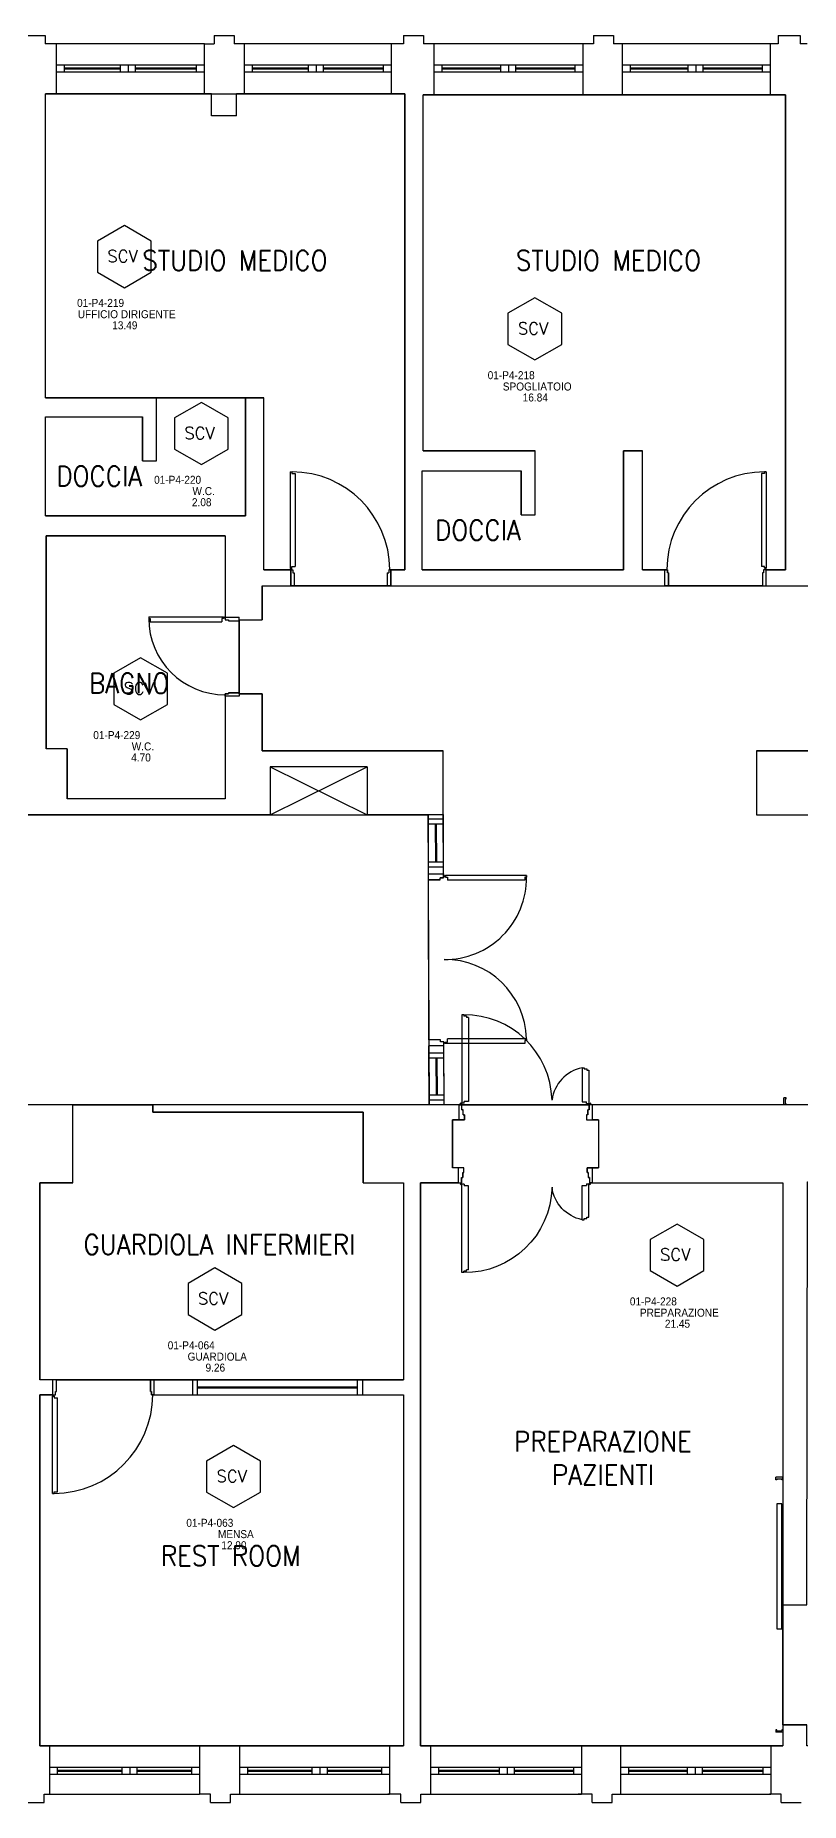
# Model space of a CAD drawing. Header units: inches. Extents: x 16420 to 16611, y 92341 to 92416.
# Drawn here: x 16575.23 to 16582.88, y 92340.51 to 92358.18 of the extents above; entities that cross this region are included whole.
import ezdxf
from ezdxf.enums import TextEntityAlignment as Align

# ---------------------------------------------------------------- set-up
doc = ezdxf.new("R2010")
doc.units = ezdxf.units.IN
doc.header["$LTSCALE"] = 50
doc.header["$MEASUREMENT"] = 0
doc.linetypes.add('NASCOSTA2', pattern=[0.1875, 0.125, -0.0625])
for name, color, linetype in [('A-LOCALI', 7, 'Continuous'), ('AA-CodiceVano', 7, 'Continuous'), ('GMM_DEST.USO', 50, 'Continuous'), ('PIANTA', 7, 'Continuous'), ('RM', 191, 'Continuous')]:
    doc.layers.add(name, color=color, linetype=linetype)
doc.styles.add('ARIAL', font='arial.ttf')
doc.styles.add('ARTECO', font='romans.shx', dxfattribs={"width": 0.9})
doc.styles.get("Standard").update_dxf_attribs({"font": 'txt.shx'})

# ---------------------------------------------------------------- blocks, each defined once
blk = doc.blocks.new('MFM_COD_VANO')
at = {"layer": 'A-LOCALI'}
for p, q in [((0, 0.621), (-0.269, 0.466)), ((0.269, 0.466), (0, 0.621)), ((-0.269, 0.466), (-0.269, 0.155)), ((0.269, 0.155), (0.269, 0.466)), ((-0.269, 0.155), (0, 0)), ((0, 0), (0.269, 0.155))]:
    blk.add_line(p, q, dxfattribs=at)
blk.add_text('SCV', height=0.12, dxfattribs=at).set_placement((-0.17, 0.255))
at = {"layer": 'A-LOCALI', "flags": 9}
for tag in ['MFM_NAME', 'MFM_COD_COMPLESSO', 'MFM_COD_EDIFICIO', 'MFM_COD_PIANO', 'MFM_COD_MACROAREA', 'MFM_ZONA', 'MFM_REPARTO']:
    blk.add_attdef(tag, (-0.084, 0.188), '', height=0.005, dxfattribs=at)
blk.add_attdef('MFM_ALTEZZA', text='', height=0.005, dxfattribs=at).set_placement((-0.057, 0.188), align=Align.CENTER)
at = {"layer": 'A-LOCALI', "style": 'ARIAL', "width": 0.9, "flags": 8}
for tag, p in [('MFM_COD_UT', (-0.026, -0.078)), ('MFM_DESTINAZIONE_USO', (0.023, -0.306)), ('MFM_SUPERFICIE', (0.004, -0.416))]:
    blk.add_attdef(tag, text='', height=0.08, dxfattribs=at).set_placement(p, align=Align.CENTER)
at = {"layer": 'A-LOCALI', "style": 'ARIAL', "width": 0.9}
for tag, p, height, flags in [('MFM_COD_LOCALE', (-0.472, -0.192), 0.08, 8), ('MFM_COD_SCHEDA', (-0.275, -0.483), 0.04, 9)]:
    blk.add_attdef(tag, p, '', height=height, dxfattribs=dict(at, flags=flags))

msp = doc.modelspace()

# ---------------------------------------------------------------- linework, layer by layer
at = {"layer": 'PIANTA', "color": 0}
for p, q in [((16575.131, 92358.179), (16575.331, 92358.179)), ((16575.331, 92358.179), (16575.331, 92358.093)), ((16575.444, 92358.093), (16575.331, 92358.093)), ((16576.924, 92358.093), (16575.444, 92358.093)), ((16575.444, 92357.596), (16575.444, 92358.093)), ((16576.924, 92357.596), (16576.924, 92358.093)), ((16576.924, 92358.093), (16577.019, 92358.093)), ((16577.019, 92358.179), (16577.219, 92358.179)), ((16577.019, 92358.179), (16577.019, 92358.093)), ((16577.219, 92358.179), (16577.219, 92358.093)), ((16577.324, 92358.093), (16577.219, 92358.093)), ((16577.324, 92357.596), (16577.324, 92358.093)), ((16578.792, 92358.093), (16577.324, 92358.093)), ((16578.91, 92358.093), (16578.792, 92358.093)), ((16578.792, 92357.596), (16578.792, 92358.093)), ((16578.91, 92358.179), (16579.11, 92358.179)), ((16578.91, 92358.179), (16578.91, 92358.093)), ((16579.11, 92358.179), (16579.11, 92358.093)), ((16579.219, 92358.093), (16579.11, 92358.093)), ((16580.709, 92358.093), (16579.219, 92358.093)), ((16579.219, 92357.586), (16579.219, 92358.093)), ((16580.709, 92357.586), (16580.709, 92358.093)), ((16580.809, 92358.093), (16580.709, 92358.093)), ((16580.809, 92358.179), (16581.009, 92358.179)), ((16580.809, 92358.179), (16580.809, 92358.093)), ((16581.009, 92358.179), (16581.009, 92358.093)), ((16581.099, 92358.093), (16581.009, 92358.093)), ((16582.579, 92358.093), (16581.099, 92358.093)), ((16581.099, 92357.586), (16581.099, 92358.093)), ((16582.579, 92357.586), (16582.579, 92358.093)), ((16582.655, 92358.093), (16582.579, 92358.093)), ((16582.655, 92358.179), (16582.875, 92358.179)), ((16582.655, 92358.179), (16582.655, 92358.093)), ((16582.875, 92358.179), (16582.875, 92358.093)), ((16582.947, 92358.093), (16582.875, 92358.093)), ((16575.444, 92357.886), (16576.924, 92357.886)), ((16575.444, 92357.816), (16576.924, 92357.816)), ((16575.524, 92357.816), (16575.524, 92357.886)), ((16575.524, 92357.856), (16576.082, 92357.856)), ((16575.524, 92357.846), (16576.082, 92357.846)), ((16576.082, 92357.816), (16576.082, 92357.886)), ((16576.162, 92357.816), (16576.162, 92357.886)), ((16576.232, 92357.816), (16576.232, 92357.886)), ((16576.232, 92357.856), (16576.844, 92357.856)), ((16576.232, 92357.846), (16576.844, 92357.846)), ((16576.844, 92357.816), (16576.844, 92357.886)), ((16577.324, 92357.886), (16578.792, 92357.886)), ((16577.324, 92357.816), (16578.792, 92357.816)), ((16577.404, 92357.816), (16577.404, 92357.886)), ((16577.404, 92357.856), (16577.962, 92357.856)), ((16577.404, 92357.846), (16577.962, 92357.846)), ((16577.962, 92357.816), (16577.962, 92357.886)), ((16578.042, 92357.816), (16578.042, 92357.886)), ((16578.112, 92357.816), (16578.112, 92357.886)), ((16578.112, 92357.856), (16578.712, 92357.856)), ((16578.112, 92357.846), (16578.712, 92357.846)), ((16578.712, 92357.816), (16578.712, 92357.886)), ((16579.219, 92357.886), (16580.709, 92357.886)), ((16579.219, 92357.816), (16580.709, 92357.816)), ((16579.299, 92357.816), (16579.299, 92357.886)), ((16579.299, 92357.856), (16579.883, 92357.856)), ((16579.299, 92357.846), (16579.883, 92357.846)), ((16579.883, 92357.816), (16579.883, 92357.886)), ((16579.963, 92357.816), (16579.963, 92357.886)), ((16580.033, 92357.816), (16580.033, 92357.886)), ((16580.033, 92357.856), (16580.629, 92357.856)), ((16580.033, 92357.846), (16580.629, 92357.846)), ((16580.629, 92357.816), (16580.629, 92357.886)), ((16581.099, 92357.886), (16582.579, 92357.886)), ((16581.099, 92357.816), (16582.579, 92357.816)), ((16581.179, 92357.816), (16581.179, 92357.886)), ((16581.179, 92357.856), (16581.758, 92357.856)), ((16581.179, 92357.846), (16581.758, 92357.846)), ((16581.758, 92357.816), (16581.758, 92357.886)), ((16581.838, 92357.816), (16581.838, 92357.886)), ((16581.908, 92357.816), (16581.908, 92357.886)), ((16581.908, 92357.856), (16582.499, 92357.856)), ((16581.908, 92357.846), (16582.499, 92357.846)), ((16582.499, 92357.816), (16582.499, 92357.886)), ((16575.444, 92357.596), (16575.334, 92357.596)), ((16575.334, 92354.556), (16575.334, 92357.596)), ((16576.924, 92357.596), (16575.444, 92357.596)), ((16576.994, 92357.596), (16576.924, 92357.596)), ((16576.994, 92357.376), (16576.994, 92357.596)), ((16577.324, 92357.596), (16577.244, 92357.596)), ((16577.244, 92357.376), (16577.244, 92357.596)), ((16578.792, 92357.596), (16577.324, 92357.596)), ((16578.924, 92357.596), (16578.792, 92357.596)), ((16578.924, 92352.836), (16578.924, 92357.596)), ((16579.219, 92357.586), (16579.109, 92357.586)), ((16579.109, 92354.026), (16579.109, 92357.586)), ((16580.709, 92357.586), (16579.219, 92357.586)), ((16581.099, 92357.586), (16580.709, 92357.586)), ((16582.579, 92357.586), (16581.099, 92357.586)), ((16582.729, 92357.586), (16582.579, 92357.586)), ((16582.729, 92352.836), (16582.729, 92357.586)), ((16577.244, 92357.376), (16576.994, 92357.376)), ((16575.334, 92354.556), (16576.444, 92354.556)), ((16576.444, 92353.926), (16576.444, 92354.556)), ((16577.334, 92354.556), (16577.514, 92354.556)), ((16577.334, 92353.376), (16577.334, 92354.556)), ((16577.514, 92352.836), (16577.514, 92354.556)), ((16575.334, 92353.376), (16575.334, 92354.366)), ((16575.334, 92354.366), (16576.304, 92354.366)), ((16576.304, 92353.926), (16576.304, 92354.366)), ((16576.304, 92353.926), (16576.444, 92353.926)), ((16579.109, 92354.026), (16580.229, 92354.026)), ((16580.229, 92353.386), (16580.229, 92354.026)), ((16581.109, 92352.836), (16581.109, 92354.026)), ((16581.109, 92354.026), (16581.299, 92354.026)), ((16581.299, 92352.836), (16581.299, 92354.026)), ((16577.78, 92353.815), (16577.78, 92352.853)), ((16577.78, 92353.815), (16577.797, 92353.815)), ((16577.797, 92353.815), (16577.797, 92353.798)), ((16577.797, 92353.798), (16577.829, 92353.798)), ((16577.829, 92353.798), (16577.829, 92352.869)), ((16579.099, 92352.836), (16579.099, 92353.826)), ((16579.099, 92353.826), (16580.089, 92353.826)), ((16580.089, 92353.386), (16580.089, 92353.826)), ((16582.489, 92353.798), (16582.489, 92352.869)), ((16582.521, 92353.798), (16582.489, 92353.798)), ((16582.538, 92353.815), (16582.521, 92353.815)), ((16582.521, 92353.815), (16582.521, 92353.798)), ((16582.538, 92353.815), (16582.538, 92352.853)), ((16575.334, 92353.376), (16577.334, 92353.376)), ((16580.089, 92353.386), (16580.229, 92353.386)), ((16577.129, 92353.176), (16575.339, 92353.176)), ((16575.339, 92353.176), (16575.339, 92351.046)), ((16577.129, 92353.176), (16577.129, 92352.361)), ((16577.514, 92352.836), (16577.784, 92352.836)), ((16577.78, 92352.853), (16577.796, 92352.853)), ((16577.784, 92352.836), (16577.804, 92352.836)), ((16577.784, 92352.836), (16577.784, 92352.676)), ((16577.796, 92352.869), (16577.829, 92352.869)), ((16577.796, 92352.853), (16577.796, 92352.869)), ((16577.804, 92352.836), (16577.804, 92352.803)), ((16577.804, 92352.803), (16577.819, 92352.803)), ((16577.819, 92352.803), (16577.819, 92352.676)), ((16578.749, 92352.803), (16578.764, 92352.803)), ((16578.749, 92352.803), (16578.749, 92352.676)), ((16578.764, 92352.836), (16578.764, 92352.803)), ((16578.784, 92352.836), (16578.764, 92352.836)), ((16578.784, 92352.676), (16578.784, 92352.836)), ((16578.784, 92352.836), (16578.924, 92352.836)), ((16579.099, 92352.836), (16581.109, 92352.836)), ((16581.299, 92352.836), (16581.524, 92352.836)), ((16581.524, 92352.676), (16581.524, 92352.836)), ((16581.524, 92352.836), (16581.549, 92352.836)), ((16581.549, 92352.836), (16581.549, 92352.803)), ((16581.559, 92352.803), (16581.549, 92352.803)), ((16581.559, 92352.803), (16581.559, 92352.676)), ((16582.521, 92352.869), (16582.489, 92352.869)), ((16582.499, 92352.803), (16582.499, 92352.676)), ((16582.509, 92352.803), (16582.499, 92352.803)), ((16582.509, 92352.836), (16582.509, 92352.803)), ((16582.534, 92352.836), (16582.509, 92352.836)), ((16582.521, 92352.853), (16582.521, 92352.869)), ((16582.538, 92352.853), (16582.521, 92352.853)), ((16582.534, 92352.836), (16582.534, 92352.676)), ((16582.534, 92352.836), (16582.729, 92352.836)), ((16577.499, 92352.676), (16577.499, 92352.336)), ((16577.499, 92352.676), (16577.784, 92352.676)), ((16577.819, 92352.676), (16577.784, 92352.676)), ((16578.749, 92352.676), (16578.784, 92352.676)), ((16578.784, 92352.676), (16581.524, 92352.676)), ((16581.559, 92352.676), (16581.524, 92352.676)), ((16582.499, 92352.676), (16582.534, 92352.676)), ((16582.534, 92352.676), (16582.959, 92352.676)), ((16576.365, 92352.365), (16577.113, 92352.365)), ((16576.365, 92352.365), (16576.365, 92352.348)), ((16576.365, 92352.348), (16576.381, 92352.348)), ((16576.381, 92352.348), (16576.381, 92352.316)), ((16576.381, 92352.316), (16577.096, 92352.316)), ((16577.096, 92352.349), (16577.096, 92352.316)), ((16577.113, 92352.349), (16577.096, 92352.349)), ((16577.113, 92352.365), (16577.113, 92352.349)), ((16577.129, 92352.361), (16577.129, 92352.336)), ((16577.129, 92352.361), (16577.269, 92352.361)), ((16577.129, 92352.336), (16577.162, 92352.336)), ((16577.162, 92352.336), (16577.162, 92352.326)), ((16577.162, 92352.326), (16577.269, 92352.326)), ((16577.269, 92352.336), (16577.269, 92352.361)), ((16577.269, 92352.336), (16577.499, 92352.336)), ((16577.269, 92352.326), (16577.269, 92352.336)), ((16577.129, 92351.596), (16577.162, 92351.596)), ((16577.129, 92351.571), (16577.129, 92351.596)), ((16577.129, 92351.571), (16577.129, 92350.546)), ((16577.269, 92351.571), (16577.129, 92351.571)), ((16577.162, 92351.606), (16577.162, 92351.596)), ((16577.162, 92351.606), (16577.269, 92351.606)), ((16577.269, 92351.606), (16577.269, 92351.596)), ((16577.269, 92351.596), (16577.499, 92351.596)), ((16577.269, 92351.596), (16577.269, 92351.571)), ((16577.499, 92351.596), (16577.499, 92351.026)), ((16575.549, 92351.046), (16575.339, 92351.046)), ((16575.549, 92351.046), (16575.549, 92350.546)), ((16577.499, 92351.026), (16579.309, 92351.026)), ((16579.309, 92350.386), (16579.309, 92351.026)), ((16582.439, 92351.026), (16582.959, 92351.026)), ((16582.439, 92351.026), (16582.439, 92350.386)), ((16577.579, 92350.866), (16577.579, 92350.386)), ((16578.549, 92350.866), (16577.579, 92350.866)), ((16577.579, 92350.386), (16578.549, 92350.866)), ((16577.579, 92350.866), (16578.549, 92350.386)), ((16578.549, 92350.866), (16578.549, 92350.386)), ((16577.129, 92350.546), (16575.549, 92350.546)), ((16577.579, 92350.386), (16574.789, 92350.386)), ((16577.579, 92350.386), (16578.549, 92350.386)), ((16579.309, 92350.386), (16578.549, 92350.386)), ((16579.159, 92350.346), (16579.159, 92350.386)), ((16579.159, 92350.346), (16579.309, 92350.346)), ((16579.16, 92349.866), (16579.159, 92350.346)), ((16579.309, 92350.346), (16579.309, 92350.386)), ((16579.31, 92349.866), (16579.309, 92350.346)), ((16582.439, 92350.386), (16584.244, 92350.386)), ((16579.159, 92350.296), (16579.309, 92350.296)), ((16579.229, 92350.296), (16579.23, 92349.916)), ((16579.239, 92350.296), (16579.24, 92349.916)), ((16579.16, 92349.916), (16579.31, 92349.916)), ((16579.16, 92349.866), (16579.31, 92349.866)), ((16579.16, 92349.796), (16579.16, 92349.866)), ((16579.16, 92349.796), (16579.31, 92349.796)), ((16579.16, 92349.736), (16579.16, 92349.796)), ((16579.31, 92349.796), (16579.31, 92349.866)), ((16579.31, 92349.796), (16579.31, 92349.756)), ((16579.278, 92349.736), (16579.16, 92349.736)), ((16579.31, 92349.756), (16579.278, 92349.756)), ((16579.278, 92349.736), (16579.278, 92349.756)), ((16580.141, 92349.779), (16579.333, 92349.779)), ((16579.333, 92349.779), (16579.333, 92349.763)), ((16579.333, 92349.763), (16579.35, 92349.763)), ((16579.35, 92349.763), (16579.35, 92349.73)), ((16580.125, 92349.73), (16579.35, 92349.73)), ((16580.125, 92349.762), (16580.125, 92349.73)), ((16580.141, 92349.762), (16580.125, 92349.762)), ((16580.141, 92349.779), (16580.141, 92349.762)), ((16579.493, 92348.384), (16579.494, 92347.5)), ((16579.513, 92348.384), (16579.493, 92348.384)), ((16579.513, 92348.384), (16579.513, 92348.371)), ((16579.542, 92348.371), (16579.513, 92348.371)), ((16579.542, 92348.371), (16579.542, 92348.358)), ((16579.562, 92348.358), (16579.542, 92348.358)), ((16579.562, 92348.358), (16579.562, 92347.517)), ((16579.283, 92348.136), (16579.165, 92348.136)), ((16579.165, 92348.136), (16579.165, 92348.076)), ((16579.166, 92347.956), (16579.165, 92348.076)), ((16579.315, 92348.076), (16579.165, 92348.076)), ((16579.283, 92348.116), (16579.283, 92348.136)), ((16579.315, 92348.116), (16579.283, 92348.116)), ((16579.315, 92348.076), (16579.315, 92348.116)), ((16579.316, 92347.956), (16579.315, 92348.076)), ((16579.333, 92348.113), (16579.35, 92348.113)), ((16579.333, 92348.097), (16579.333, 92348.113)), ((16580.125, 92348.097), (16579.333, 92348.097)), ((16580.141, 92348.146), (16579.35, 92348.146)), ((16579.35, 92348.113), (16579.35, 92348.146)), ((16580.125, 92348.129), (16580.125, 92348.097)), ((16580.141, 92348.129), (16580.125, 92348.129)), ((16580.141, 92348.146), (16580.141, 92348.129)), ((16579.166, 92348.006), (16579.316, 92348.006)), ((16579.166, 92347.956), (16579.316, 92347.956)), ((16579.167, 92347.586), (16579.166, 92347.956)), ((16579.236, 92347.956), (16579.237, 92347.586)), ((16579.246, 92347.956), (16579.247, 92347.586)), ((16579.317, 92347.586), (16579.316, 92347.956)), ((16580.696, 92347.856), (16580.696, 92347.515)), ((16580.696, 92347.856), (16580.716, 92347.856)), ((16580.716, 92347.856), (16580.716, 92347.844)), ((16580.716, 92347.844), (16580.745, 92347.844)), ((16580.745, 92347.844), (16580.745, 92347.831)), ((16580.745, 92347.831), (16580.765, 92347.831)), ((16580.765, 92347.831), (16580.765, 92347.498)), ((16579.167, 92347.586), (16579.317, 92347.586)), ((16579.167, 92347.486), (16579.167, 92347.586)), ((16579.167, 92347.536), (16579.317, 92347.536)), ((16579.317, 92347.486), (16579.317, 92347.586)), ((16579.518, 92347.5), (16579.494, 92347.5)), ((16579.518, 92347.5), (16579.518, 92347.517)), ((16579.562, 92347.517), (16579.518, 92347.517)), ((16580.696, 92347.515), (16580.74, 92347.515)), ((16580.74, 92347.498), (16580.74, 92347.515)), ((16580.74, 92347.498), (16580.765, 92347.498)), ((16582.713, 92347.486), (16582.713, 92347.555)), ((16582.737, 92347.555), (16582.713, 92347.555)), ((16582.727, 92347.545), (16582.727, 92347.496)), ((16582.727, 92347.545), (16582.737, 92347.545)), ((16582.737, 92347.496), (16582.727, 92347.496)), ((16582.737, 92347.545), (16582.737, 92347.555)), ((16582.737, 92347.486), (16582.737, 92347.496)), ((16575.607, 92347.486), (16574.807, 92347.486)), ((16575.607, 92346.706), (16575.607, 92347.486)), ((16576.407, 92347.411), (16576.407, 92347.486)), ((16579.466, 92347.486), (16576.407, 92347.486)), ((16578.507, 92347.411), (16576.407, 92347.411)), ((16578.507, 92346.706), (16578.507, 92347.411)), ((16579.466, 92347.336), (16579.402, 92347.336)), ((16579.402, 92347.336), (16579.402, 92346.856)), ((16579.466, 92347.486), (16579.466, 92347.336)), ((16579.466, 92347.486), (16579.496, 92347.486)), ((16579.496, 92347.336), (16579.466, 92347.336)), ((16579.496, 92347.436), (16579.496, 92347.486)), ((16579.496, 92347.436), (16579.508, 92347.436)), ((16579.521, 92347.336), (16579.496, 92347.336)), ((16579.508, 92347.385), (16579.508, 92347.436)), ((16579.508, 92347.385), (16579.521, 92347.385)), ((16579.521, 92347.385), (16579.521, 92347.336)), ((16580.754, 92347.385), (16580.742, 92347.385)), ((16580.742, 92347.385), (16580.742, 92347.336)), ((16580.742, 92347.336), (16580.767, 92347.336)), ((16580.767, 92347.436), (16580.754, 92347.436)), ((16580.754, 92347.385), (16580.754, 92347.436)), ((16580.797, 92347.486), (16580.767, 92347.486)), ((16580.767, 92347.436), (16580.767, 92347.486)), ((16580.767, 92347.336), (16580.797, 92347.336)), ((16583.957, 92347.486), (16580.797, 92347.486)), ((16580.797, 92347.486), (16580.797, 92347.336)), ((16580.862, 92347.336), (16580.797, 92347.336)), ((16580.862, 92347.336), (16580.862, 92346.856)), ((16582.737, 92347.486), (16582.713, 92347.486)), ((16579.461, 92346.856), (16579.402, 92346.856)), ((16579.461, 92346.706), (16579.461, 92346.856)), ((16579.491, 92346.856), (16579.461, 92346.856)), ((16579.516, 92346.856), (16579.491, 92346.856)), ((16579.503, 92346.807), (16579.516, 92346.807)), ((16579.503, 92346.807), (16579.503, 92346.757)), ((16579.516, 92346.807), (16579.516, 92346.856)), ((16580.747, 92346.856), (16580.772, 92346.856)), ((16580.747, 92346.807), (16580.747, 92346.856)), ((16580.759, 92346.807), (16580.747, 92346.807)), ((16580.759, 92346.807), (16580.759, 92346.757)), ((16580.772, 92346.856), (16580.802, 92346.856)), ((16580.802, 92346.706), (16580.802, 92346.856)), ((16580.802, 92346.856), (16580.862, 92346.856)), ((16575.607, 92346.706), (16575.277, 92346.706)), ((16575.277, 92346.706), (16575.277, 92344.736)), ((16578.507, 92346.706), (16578.912, 92346.706)), ((16578.912, 92346.706), (16578.912, 92344.736)), ((16579.082, 92346.706), (16579.082, 92341.076)), ((16579.461, 92346.706), (16579.082, 92346.706)), ((16579.461, 92346.706), (16579.491, 92346.706)), ((16579.491, 92346.757), (16579.491, 92346.706)), ((16579.491, 92346.757), (16579.503, 92346.757)), ((16579.493, 92345.809), (16579.494, 92346.693)), ((16579.518, 92346.693), (16579.494, 92346.693)), ((16579.518, 92346.693), (16579.518, 92346.676)), ((16579.562, 92346.676), (16579.518, 92346.676)), ((16579.562, 92345.834), (16579.562, 92346.676)), ((16580.696, 92346.336), (16580.696, 92346.677)), ((16580.696, 92346.677), (16580.74, 92346.677)), ((16580.74, 92346.694), (16580.74, 92346.677)), ((16580.74, 92346.694), (16580.765, 92346.694)), ((16580.772, 92346.757), (16580.759, 92346.757)), ((16580.765, 92346.361), (16580.765, 92346.694)), ((16580.772, 92346.757), (16580.772, 92346.706)), ((16580.802, 92346.706), (16580.772, 92346.706)), ((16580.802, 92346.706), (16582.702, 92346.706)), ((16582.702, 92346.706), (16582.702, 92342.486)), ((16580.696, 92346.336), (16580.716, 92346.336)), ((16580.716, 92346.349), (16580.745, 92346.349)), ((16580.716, 92346.336), (16580.716, 92346.349)), ((16580.745, 92346.349), (16580.745, 92346.361)), ((16580.745, 92346.361), (16580.765, 92346.361)), ((16579.513, 92345.809), (16579.493, 92345.809)), ((16579.542, 92345.821), (16579.513, 92345.821)), ((16579.513, 92345.809), (16579.513, 92345.821)), ((16579.542, 92345.821), (16579.542, 92345.834)), ((16579.562, 92345.834), (16579.542, 92345.834)), ((16575.407, 92344.736), (16575.277, 92344.736)), ((16575.442, 92344.736), (16575.407, 92344.736)), ((16575.407, 92344.586), (16575.407, 92344.736)), ((16575.442, 92344.619), (16575.442, 92344.736)), ((16576.382, 92344.736), (16576.417, 92344.736)), ((16576.382, 92344.619), (16576.382, 92344.736)), ((16576.417, 92344.736), (16576.802, 92344.736)), ((16576.417, 92344.736), (16576.417, 92344.586)), ((16576.802, 92344.736), (16578.502, 92344.736)), ((16576.802, 92344.736), (16576.802, 92344.586)), ((16576.852, 92344.586), (16576.852, 92344.736)), ((16576.852, 92344.666), (16578.452, 92344.666)), ((16578.452, 92344.586), (16578.452, 92344.736)), ((16578.452, 92344.586), (16578.452, 92344.736)), ((16578.502, 92344.736), (16578.912, 92344.736)), ((16578.502, 92344.736), (16578.502, 92344.586)), ((16575.407, 92344.586), (16575.277, 92344.586)), ((16575.277, 92344.586), (16575.277, 92341.076)), ((16575.403, 92343.599), (16575.403, 92344.57)), ((16575.403, 92344.57), (16575.42, 92344.57)), ((16575.407, 92344.586), (16575.432, 92344.586)), ((16575.42, 92344.57), (16575.42, 92344.554)), ((16575.42, 92344.554), (16575.453, 92344.554)), ((16575.432, 92344.586), (16575.432, 92344.619)), ((16575.432, 92344.619), (16575.442, 92344.619)), ((16575.453, 92343.615), (16575.453, 92344.554)), ((16576.382, 92344.619), (16576.392, 92344.619)), ((16576.392, 92344.586), (16576.392, 92344.619)), ((16576.417, 92344.586), (16576.392, 92344.586)), ((16576.417, 92344.586), (16576.802, 92344.586)), ((16576.802, 92344.586), (16578.502, 92344.586)), ((16576.852, 92344.656), (16578.452, 92344.656)), ((16578.502, 92344.586), (16578.912, 92344.586)), ((16578.912, 92344.586), (16578.912, 92341.076)), ((16575.42, 92343.615), (16575.453, 92343.615)), ((16575.42, 92343.599), (16575.42, 92343.615)), ((16582.702, 92343.76), (16582.633, 92343.76)), ((16582.633, 92343.736), (16582.633, 92343.76)), ((16582.643, 92343.736), (16582.633, 92343.736)), ((16582.643, 92343.746), (16582.692, 92343.746)), ((16582.643, 92343.746), (16582.643, 92343.736)), ((16582.692, 92343.736), (16582.692, 92343.746)), ((16582.702, 92343.736), (16582.692, 92343.736)), ((16582.702, 92343.736), (16582.702, 92343.76)), ((16575.403, 92343.599), (16575.42, 92343.599)), ((16582.692, 92343.496), (16582.642, 92343.496)), ((16582.642, 92343.496), (16582.642, 92342.246)), ((16582.692, 92342.246), (16582.692, 92343.496)), ((16582.702, 92342.486), (16582.942, 92342.486)), ((16582.642, 92342.246), (16582.692, 92342.246)), ((16582.643, 92341.236), (16582.633, 92341.236)), ((16582.633, 92341.236), (16582.633, 92341.212)), ((16582.702, 92341.212), (16582.633, 92341.212)), ((16582.643, 92341.226), (16582.643, 92341.236)), ((16582.643, 92341.226), (16582.692, 92341.226)), ((16582.702, 92341.236), (16582.692, 92341.236)), ((16582.692, 92341.236), (16582.692, 92341.226)), ((16582.702, 92341.286), (16582.942, 92341.286)), ((16582.702, 92341.286), (16582.702, 92341.076)), ((16582.702, 92341.236), (16582.702, 92341.212)), ((16575.277, 92341.076), (16576.872, 92341.076)), ((16575.372, 92341.076), (16575.372, 92340.593)), ((16576.872, 92341.076), (16576.872, 92340.593)), ((16576.872, 92341.076), (16577.272, 92341.076)), ((16577.272, 92341.076), (16577.272, 92340.593)), ((16577.272, 92341.076), (16578.772, 92341.076)), ((16578.772, 92341.076), (16578.772, 92340.593)), ((16578.772, 92341.076), (16578.912, 92341.076)), ((16579.082, 92341.076), (16579.182, 92341.076)), ((16579.182, 92341.076), (16579.182, 92340.593)), ((16579.182, 92341.076), (16580.692, 92341.076)), ((16580.692, 92341.076), (16580.692, 92340.593)), ((16580.692, 92341.076), (16581.082, 92341.076)), ((16581.082, 92341.076), (16581.082, 92340.593)), ((16581.082, 92341.076), (16582.582, 92341.076)), ((16582.582, 92341.076), (16582.582, 92340.593)), ((16582.582, 92341.076), (16582.702, 92341.076)), ((16575.371, 92340.863), (16576.872, 92340.863)), ((16575.371, 92340.793), (16576.872, 92340.793)), ((16575.451, 92340.863), (16575.451, 92340.793)), ((16575.451, 92340.833), (16576.097, 92340.833)), ((16575.451, 92340.823), (16576.097, 92340.823)), ((16576.097, 92340.863), (16576.097, 92340.793)), ((16576.177, 92340.863), (16576.177, 92340.793)), ((16576.247, 92340.863), (16576.247, 92340.793)), ((16576.247, 92340.833), (16576.792, 92340.833)), ((16576.247, 92340.823), (16576.792, 92340.823)), ((16576.792, 92340.863), (16576.792, 92340.793)), ((16577.272, 92340.863), (16578.772, 92340.863)), ((16577.272, 92340.793), (16578.772, 92340.793)), ((16577.352, 92340.863), (16577.352, 92340.793)), ((16577.352, 92340.833), (16577.997, 92340.833)), ((16577.352, 92340.823), (16577.997, 92340.823)), ((16577.997, 92340.863), (16577.997, 92340.793)), ((16578.077, 92340.863), (16578.077, 92340.793)), ((16578.147, 92340.863), (16578.147, 92340.793)), ((16578.147, 92340.833), (16578.692, 92340.833)), ((16578.147, 92340.823), (16578.692, 92340.823)), ((16578.692, 92340.863), (16578.692, 92340.793)), ((16579.182, 92340.863), (16580.692, 92340.863)), ((16579.182, 92340.793), (16580.692, 92340.793)), ((16579.262, 92340.863), (16579.262, 92340.793)), ((16579.262, 92340.833), (16579.867, 92340.833)), ((16579.262, 92340.823), (16579.867, 92340.823)), ((16579.867, 92340.863), (16579.867, 92340.793)), ((16579.947, 92340.863), (16579.947, 92340.793)), ((16580.017, 92340.863), (16580.017, 92340.793)), ((16580.017, 92340.833), (16580.612, 92340.833)), ((16580.017, 92340.823), (16580.612, 92340.823)), ((16580.612, 92340.863), (16580.612, 92340.793)), ((16581.082, 92340.863), (16582.582, 92340.863)), ((16581.082, 92340.793), (16582.582, 92340.793)), ((16581.162, 92340.863), (16581.162, 92340.793)), ((16581.162, 92340.833), (16581.747, 92340.833)), ((16581.162, 92340.823), (16581.747, 92340.823)), ((16581.747, 92340.863), (16581.747, 92340.793)), ((16581.827, 92340.863), (16581.827, 92340.793)), ((16581.897, 92340.863), (16581.897, 92340.793)), ((16581.897, 92340.833), (16582.502, 92340.833)), ((16581.897, 92340.823), (16582.502, 92340.823)), ((16582.502, 92340.863), (16582.502, 92340.793)), ((16575.12, 92340.507), (16575.32, 92340.507)), ((16575.32, 92340.507), (16575.32, 92340.593)), ((16575.32, 92340.593), (16575.372, 92340.593)), ((16575.372, 92340.593), (16576.872, 92340.593)), ((16576.981, 92340.593), (16576.872, 92340.593)), ((16576.981, 92340.507), (16576.981, 92340.593)), ((16576.981, 92340.507), (16577.181, 92340.507)), ((16577.181, 92340.507), (16577.181, 92340.593)), ((16577.181, 92340.593), (16577.272, 92340.593)), ((16577.272, 92340.593), (16578.772, 92340.593)), ((16578.772, 92340.593), (16578.755, 92340.593)), ((16578.886, 92340.593), (16578.772, 92340.593)), ((16578.886, 92340.507), (16578.886, 92340.593)), ((16578.886, 92340.507), (16579.086, 92340.507)), ((16579.086, 92340.507), (16579.086, 92340.593)), ((16579.086, 92340.593), (16579.182, 92340.593)), ((16579.182, 92340.593), (16580.692, 92340.593)), ((16580.692, 92340.593), (16580.659, 92340.593)), ((16580.798, 92340.593), (16580.692, 92340.593)), ((16580.798, 92340.507), (16580.798, 92340.593)), ((16580.798, 92340.507), (16580.998, 92340.507)), ((16580.998, 92340.507), (16580.998, 92340.593)), ((16580.998, 92340.593), (16581.082, 92340.593)), ((16581.082, 92340.593), (16582.582, 92340.593)), ((16582.582, 92340.593), (16582.569, 92340.593)), ((16582.687, 92340.593), (16582.582, 92340.593)), ((16582.687, 92340.507), (16582.687, 92340.593)), ((16582.687, 92340.507), (16582.887, 92340.507))]:
    msp.add_line(p, q, dxfattribs=at)
for centre in [(16577.788, 92352.844), (16582.53, 92352.844), (16577.121, 92352.357), (16579.325, 92349.771), (16579.325, 92348.105), (16575.412, 92344.578)]:
    msp.add_circle(centre, 0.00633, dxfattribs=at)
at = {"layer": 'PIANTA', "color": 0, "linetype": 'NASCOSTA2'}
for centre, radius, start, end in [((16577.793, 92352.834), 0.981, 0.1514, 89.7551), ((16582.525, 92352.834), 0.981, 90.2449, 179.8486), ((16577.131, 92352.35), 0.766, 180.1319, 269.8486), ((16579.327, 92349.752), 0.814, 269.2792, 0.7369), ((16579.327, 92348.124), 0.814, 1.4397, 90.7113), ((16575.415, 92344.589), 0.99, 270.296, 359.8486)]:
    msp.add_arc(centre, radius, start, end, dxfattribs=at)
for centre, major_axis, ratio, start_param, end_param in [((16579.516, 92347.49), (0.355, 0.823), 0.979411, -1.124579, 0.418774), ((16580.765, 92347.492), (0.271, 0.26), 0.979981, 1.002393, 2.253565)]:
    msp.add_ellipse(centre, major_axis=major_axis, ratio=ratio, start_param=start_param, end_param=end_param, dxfattribs=at)
at = {"layer": 'PIANTA', "color": 0}
for centre in [(16579.485, 92347.498), (16580.774, 92347.496)]:
    msp.add_ellipse(centre, major_axis=(-0.00502, -0.00502), ratio=1, start_param=5.497826, end_param=11.781011, dxfattribs=at)
at = {"layer": 'PIANTA', "color": 0, "extrusion": (0, 0, -1)}
for centre in [(16579.485, 92346.695), (16580.774, 92346.696)]:
    msp.add_ellipse(centre, major_axis=(-0.00502, 0.00502), ratio=1, start_param=5.497826, end_param=11.781011, dxfattribs=at)
at = {"layer": 'PIANTA', "color": 0, "linetype": 'NASCOSTA2', "extrusion": (0, 0, -1)}
for centre, major_axis, ratio, start_param, end_param in [((16579.516, 92346.702), (-0.355, 0.823), 0.979411, 2.017013, 3.56008), ((16580.765, 92346.7), (-0.271, 0.26), 0.979981, 4.143985, 5.395158)]:
    msp.add_ellipse(centre, major_axis=major_axis, ratio=ratio, start_param=start_param, end_param=end_param, dxfattribs=at)
at = {"layer": 'RM'}
for points in [[(16576.444, 92354.556), (16575.334, 92354.556), (16575.334, 92357.596), (16578.924, 92357.596), (16578.924, 92352.836), (16578.784, 92352.836), (16578.784, 92352.676), (16577.784, 92352.676), (16577.784, 92352.836), (16577.514, 92352.836), (16577.514, 92354.556), (16576.444, 92354.556)], [(16577.334, 92354.556), (16577.334, 92353.376), (16575.334, 92353.376), (16575.334, 92354.366), (16576.304, 92354.366), (16576.304, 92353.926), (16576.444, 92353.926), (16576.444, 92354.556), (16577.334, 92354.556)], [(16583.957, 92347.486), (16580.767, 92347.486), (16579.496, 92347.486), (16579.317, 92347.486), (16579.315, 92348.116), (16579.283, 92348.116), (16579.283, 92348.136), (16579.165, 92348.136), (16579.16, 92349.736), (16579.278, 92349.736), (16579.278, 92349.756), (16579.31, 92349.756), (16579.309, 92351.026), (16577.499, 92351.026), (16577.499, 92351.596), (16577.269, 92351.596), (16577.269, 92352.336), (16577.499, 92352.336), (16577.499, 92352.676), (16582.959, 92352.676)], [(16582.959, 92351.026), (16582.439, 92351.026), (16582.439, 92350.386), (16586.849, 92350.386)], [(16574.759, 92350.386), (16579.159, 92350.386), (16579.159, 92349.736), (16579.165, 92348.136), (16579.167, 92347.486), (16576.407, 92347.486), (16575.607, 92347.486), (16574.777, 92347.486)]]:
    msp.add_lwpolyline(points, dxfattribs=at)
for points in [[(16582.729, 92357.586), (16582.729, 92352.836), (16582.509, 92352.836), (16582.509, 92352.803), (16582.499, 92352.803), (16582.499, 92352.676), (16581.559, 92352.676), (16581.559, 92352.803), (16581.549, 92352.803), (16581.549, 92352.836), (16581.299, 92352.836), (16581.299, 92354.026), (16581.109, 92354.026), (16581.109, 92352.836), (16579.099, 92352.836), (16579.099, 92353.826), (16580.089, 92353.826), (16580.089, 92353.386), (16580.229, 92353.386), (16580.229, 92354.026), (16579.109, 92354.026), (16579.109, 92357.586)], [(16575.339, 92353.176), (16577.129, 92353.176), (16577.129, 92352.336), (16577.162, 92352.336), (16577.162, 92352.326), (16577.269, 92352.326), (16577.269, 92352.326), (16577.269, 92352.326), (16577.269, 92351.606), (16577.269, 92351.606), (16577.269, 92351.606), (16577.162, 92351.606), (16577.162, 92351.596), (16577.129, 92351.596), (16577.129, 92350.546), (16575.549, 92350.546), (16575.549, 92351.046), (16575.339, 92351.046)], [(16578.507, 92347.411), (16578.507, 92346.706), (16578.912, 92346.706), (16578.912, 92344.736), (16575.277, 92344.736), (16575.277, 92346.706), (16575.607, 92346.706), (16575.607, 92347.486), (16576.407, 92347.486), (16576.407, 92347.411)], [(16582.702, 92346.706), (16582.702, 92341.076), (16579.082, 92341.076), (16579.082, 92346.706), (16579.491, 92346.706), (16579.491, 92346.757), (16579.503, 92346.757), (16579.503, 92346.807), (16579.516, 92346.807), (16579.516, 92346.856), (16579.402, 92346.856), (16579.402, 92347.336), (16579.521, 92347.336), (16579.521, 92347.385), (16579.508, 92347.385), (16579.508, 92347.436), (16579.496, 92347.436), (16579.496, 92347.486), (16580.767, 92347.486), (16580.767, 92347.436), (16580.754, 92347.436), (16580.754, 92347.385), (16580.742, 92347.385), (16580.742, 92347.336), (16580.862, 92347.336), (16580.862, 92346.856), (16580.747, 92346.856), (16580.747, 92346.807), (16580.759, 92346.807), (16580.759, 92346.757), (16580.772, 92346.757), (16580.772, 92346.706)], [(16588.38, 92346.716), (16588.38, 92341.076), (16588.26, 92341.076), (16582.942, 92341.076), (16582.942, 92341.286), (16582.702, 92341.286), (16582.702, 92342.486), (16582.942, 92342.486), (16582.95, 92346.716), (16583.965, 92346.716), (16583.957, 92347.486), (16585.287, 92347.486), (16585.28, 92346.716)], [(16578.912, 92344.586), (16578.912, 92341.076), (16575.277, 92341.076), (16575.277, 92344.586), (16575.432, 92344.586), (16575.432, 92344.619), (16575.442, 92344.619), (16575.442, 92344.736), (16576.382, 92344.736), (16576.382, 92344.619), (16576.392, 92344.619), (16576.392, 92344.586)]]:
    msp.add_lwpolyline(points, close=True, dxfattribs=at)

# ---------------------------------------------------------------- block references
at = {"layer": 'AA-CodiceVano'}
ref = msp.add_blockref('MFM_COD_VANO', (16576.122, 92355.656), dxfattribs=at)
ref.add_attrib('MFM_COD_LOCALE', '01-P4-219', (16575.649, 92355.464), dxfattribs={"layer": 'A-LOCALI', "height": 0.08, "style": 'ARIAL', "width": 0.9})
ref.add_attrib('MFM_SUPERFICIE', '13.49', dxfattribs={"layer": 'A-LOCALI', "height": 0.08, "style": 'ARIAL', "width": 0.9}).set_placement((16576.126, 92355.24), align=Align.CENTER)
ref.add_attrib('MFM_DESTINAZIONE_USO', 'UFFICIO DIRIGENTE', dxfattribs={"layer": 'A-LOCALI', "height": 0.08, "style": 'ARIAL', "width": 0.9}).set_placement((16576.145, 92355.351), align=Align.CENTER)
ref = msp.add_blockref('MFM_COD_VANO', (16580.225, 92354.934), dxfattribs=at)
ref.add_attrib('MFM_COD_LOCALE', '01-P4-218', (16579.753, 92354.741), dxfattribs={"layer": 'A-LOCALI', "height": 0.08, "style": 'ARIAL', "width": 0.9})
ref.add_attrib('MFM_SUPERFICIE', '16.84', dxfattribs={"layer": 'A-LOCALI', "height": 0.08, "style": 'ARIAL', "width": 0.9}).set_placement((16580.229, 92354.518), align=Align.CENTER)
ref.add_attrib('MFM_DESTINAZIONE_USO', 'SPOGLIATOIO', dxfattribs={"layer": 'A-LOCALI', "height": 0.08, "style": 'ARIAL', "width": 0.9}).set_placement((16580.248, 92354.628), align=Align.CENTER)
ref = msp.add_blockref('MFM_COD_VANO', (16576.891, 92353.887), dxfattribs=at)
ref.add_attrib('MFM_COD_LOCALE', '01-P4-220', (16576.419, 92353.695), dxfattribs={"layer": 'A-LOCALI', "height": 0.08, "style": 'ARIAL', "width": 0.9})
ref.add_attrib('MFM_SUPERFICIE', '2.08', dxfattribs={"layer": 'A-LOCALI', "height": 0.08, "style": 'ARIAL', "width": 0.9}).set_placement((16576.895, 92353.471), align=Align.CENTER)
ref.add_attrib('MFM_DESTINAZIONE_USO', 'W.C.', dxfattribs={"layer": 'A-LOCALI', "height": 0.08, "style": 'ARIAL', "width": 0.9}).set_placement((16576.914, 92353.582), align=Align.CENTER)
ref = msp.add_blockref('MFM_COD_VANO', (16576.284, 92351.334), dxfattribs=at)
ref.add_attrib('MFM_COD_LOCALE', '01-P4-229', (16575.811, 92351.142), dxfattribs={"layer": 'A-LOCALI', "height": 0.08, "style": 'ARIAL', "width": 0.9})
ref.add_attrib('MFM_SUPERFICIE', '4.70', dxfattribs={"layer": 'A-LOCALI', "height": 0.08, "style": 'ARIAL', "width": 0.9}).set_placement((16576.288, 92350.918), align=Align.CENTER)
ref.add_attrib('MFM_DESTINAZIONE_USO', 'W.C.', dxfattribs={"layer": 'A-LOCALI', "height": 0.08, "style": 'ARIAL', "width": 0.9}).set_placement((16576.307, 92351.029), align=Align.CENTER)
ref = msp.add_blockref('MFM_COD_VANO', (16581.646, 92345.672), dxfattribs=at)
ref.add_attrib('MFM_COD_LOCALE', '01-P4-228', (16581.174, 92345.479), dxfattribs={"layer": 'A-LOCALI', "height": 0.08, "style": 'ARIAL', "width": 0.9})
ref.add_attrib('MFM_SUPERFICIE', '21.45', dxfattribs={"layer": 'A-LOCALI', "height": 0.08, "style": 'ARIAL', "width": 0.9}).set_placement((16581.65, 92345.256), align=Align.CENTER)
ref.add_attrib('MFM_DESTINAZIONE_USO', 'PREPARAZIONE', dxfattribs={"layer": 'A-LOCALI', "height": 0.08, "style": 'ARIAL', "width": 0.9}).set_placement((16581.669, 92345.366), align=Align.CENTER)
ref = msp.add_blockref('MFM_COD_VANO', (16577.027, 92345.233), dxfattribs=at)
ref.add_attrib('MFM_COD_LOCALE', '01-P4-064', (16576.555, 92345.04), dxfattribs={"layer": 'A-LOCALI', "height": 0.08, "style": 'ARIAL', "width": 0.9})
ref.add_attrib('MFM_SUPERFICIE', '9.26', dxfattribs={"layer": 'A-LOCALI', "height": 0.08, "style": 'ARIAL', "width": 0.9}).set_placement((16577.031, 92344.817), align=Align.CENTER)
ref.add_attrib('MFM_DESTINAZIONE_USO', 'GUARDIOLA', dxfattribs={"layer": 'A-LOCALI', "height": 0.08, "style": 'ARIAL', "width": 0.9}).set_placement((16577.05, 92344.927), align=Align.CENTER)
ref = msp.add_blockref('MFM_COD_VANO', (16577.213, 92343.457), dxfattribs=at)
ref.add_attrib('MFM_COD_LOCALE', '01-P4-063', (16576.741, 92343.265), dxfattribs={"layer": 'A-LOCALI', "height": 0.08, "style": 'ARIAL', "width": 0.9})
ref.add_attrib('MFM_SUPERFICIE', '12.90', dxfattribs={"layer": 'A-LOCALI', "height": 0.08, "style": 'ARIAL', "width": 0.9}).set_placement((16577.217, 92343.041), align=Align.CENTER)
ref.add_attrib('MFM_DESTINAZIONE_USO', 'MENSA', dxfattribs={"layer": 'A-LOCALI', "height": 0.08, "style": 'ARIAL', "width": 0.9}).set_placement((16577.236, 92343.152), align=Align.CENTER)

# ---------------------------------------------------------------- texts
at = {"layer": 'GMM_DEST.USO', "color": 0, "style": 'ARTECO', "width": 0.9}
for s, p in [('STUDIO MEDICO', (16577.227, 92355.829)), ('STUDIO MEDICO', (16580.96, 92355.829)), ('DOCCIA', (16575.87, 92353.672)), ('DOCCIA', (16579.655, 92353.132)), ('BAGNO', (16576.169, 92351.6)), ('GUARDIOLA INFERMIERI', (16577.071, 92345.988)), ('PREPARAZIONE', (16580.904, 92344.019)), ('PAZIENTI', (16580.904, 92343.685)), ('REST ROOM', (16577.185, 92342.876))]:
    msp.add_text(s, height=0.2, dxfattribs=at).set_placement(p, align=Align.CENTER)

doc.saveas('drawing.dxf')
